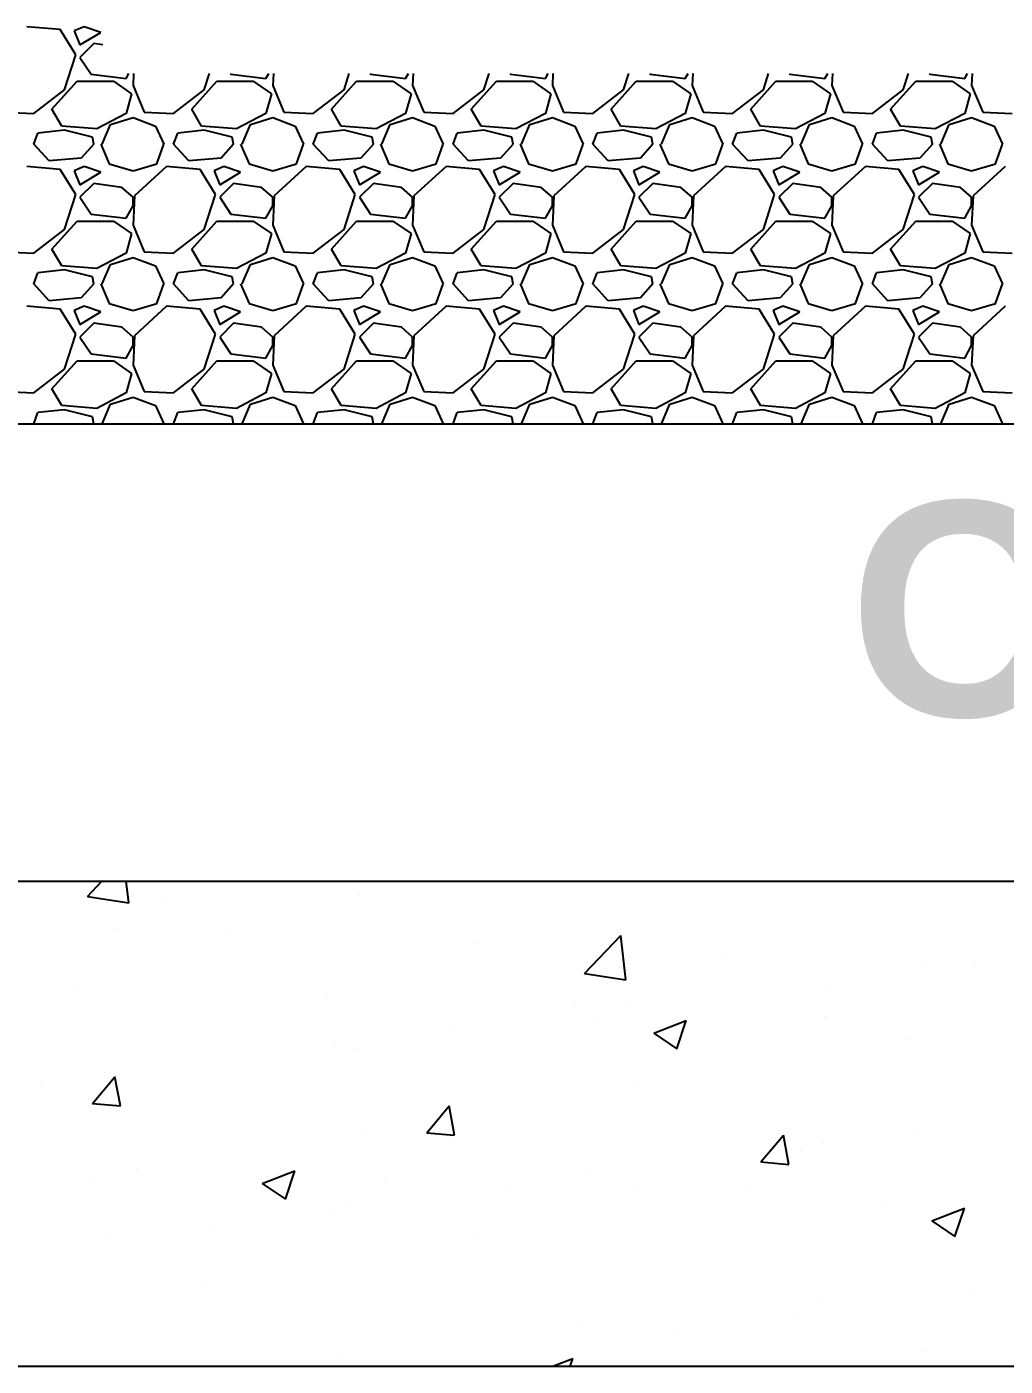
# Model space of a CAD drawing. Header units: metres. Extents: x 0 to 602, y 0 to 196.
# Drawn here: x 428.099 to 429.149, y 76.889 to 78.326 of the extents above; entities that cross this region are included whole.
import ezdxf

# ---------------------------------------------------------------- set-up
doc = ezdxf.new("R2010")
doc.units = ezdxf.units.M
doc.header["$MEASUREMENT"] = 0
doc.styles.add('style BOLD', font='arialbd.ttf')

msp = doc.modelspace()

# ---------------------------------------------------------------- linework, layer by layer
at = {"color": 2, "linetype": 'Continuous'}
for p, q in [((428.1348, 78.3233), (428.0988, 78.3263)), ((428.1513, 78.2963), (428.1348, 78.3233)), ((428.1603, 78.3263), (428.1498, 78.3218)), ((428.1498, 78.3218), (428.1558, 78.3068)), ((428.1558, 78.3068), (428.1783, 78.3203)), ((428.1783, 78.3203), (428.1603, 78.3263)), ((428.1708, 78.3083), (428.1558, 78.2933)), ((428.1804, 78.3069), (428.1708, 78.3083)), ((428.1393, 78.2588), (428.1513, 78.2963)), ((428.1558, 78.2933), (428.1678, 78.2753)), ((428.2053, 78.2708), (428.2084, 78.2763)), ((428.2134, 78.2763), (428.2128, 78.2633)), ((428.2893, 78.2588), (428.2949, 78.2763)), ((428.3171, 78.2763), (428.3178, 78.2753)), ((428.3553, 78.2708), (428.3584, 78.2763)), ((428.3634, 78.2763), (428.3628, 78.2633)), ((428.4393, 78.2588), (428.4449, 78.2763)), ((428.4671, 78.2763), (428.4678, 78.2753)), ((428.5053, 78.2708), (428.5084, 78.2763)), ((428.5134, 78.2763), (428.5128, 78.2633)), ((428.5893, 78.2588), (428.5949, 78.2763)), ((428.6171, 78.2763), (428.6178, 78.2753)), ((428.6553, 78.2708), (428.6584, 78.2763)), ((428.6634, 78.2763), (428.6628, 78.2633)), ((428.7393, 78.2588), (428.7449, 78.2763)), ((428.7671, 78.2763), (428.7678, 78.2753)), ((428.8053, 78.2708), (428.8084, 78.2763)), ((428.8134, 78.2763), (428.8128, 78.2633)), ((428.8893, 78.2588), (428.8949, 78.2763)), ((428.9171, 78.2763), (428.9178, 78.2753)), ((428.9553, 78.2708), (428.9584, 78.2763)), ((428.9634, 78.2763), (428.9628, 78.2633)), ((429.0393, 78.2588), (429.0449, 78.2763)), ((429.0671, 78.2763), (429.0678, 78.2753)), ((429.1053, 78.2708), (429.1084, 78.2763)), ((429.1134, 78.2763), (429.1128, 78.2633)), ((428.1258, 78.2378), (428.1528, 78.2678)), ((428.1528, 78.2678), (428.1918, 78.2678)), ((428.1678, 78.2753), (428.2053, 78.2708)), ((428.1918, 78.2678), (428.2113, 78.2543)), ((428.2128, 78.2633), (428.2248, 78.2348)), ((428.2758, 78.2378), (428.3028, 78.2678)), ((428.3028, 78.2678), (428.3418, 78.2678)), ((428.3178, 78.2753), (428.3553, 78.2708)), ((428.3418, 78.2678), (428.3613, 78.2543)), ((428.3628, 78.2633), (428.3748, 78.2348)), ((428.4258, 78.2378), (428.4528, 78.2678)), ((428.4528, 78.2678), (428.4918, 78.2678)), ((428.4678, 78.2753), (428.5053, 78.2708)), ((428.4918, 78.2678), (428.5113, 78.2543)), ((428.5128, 78.2633), (428.5248, 78.2348)), ((428.5758, 78.2378), (428.6028, 78.2678)), ((428.6028, 78.2678), (428.6418, 78.2678)), ((428.6178, 78.2753), (428.6553, 78.2708)), ((428.6418, 78.2678), (428.6613, 78.2543)), ((428.6628, 78.2633), (428.6748, 78.2348)), ((428.7258, 78.2378), (428.7528, 78.2678)), ((428.7528, 78.2678), (428.7918, 78.2678)), ((428.7678, 78.2753), (428.8053, 78.2708)), ((428.7918, 78.2678), (428.8113, 78.2543)), ((428.8128, 78.2633), (428.8248, 78.2348)), ((428.8758, 78.2378), (428.9028, 78.2678)), ((428.9028, 78.2678), (428.9418, 78.2678)), ((428.9178, 78.2753), (428.9553, 78.2708)), ((428.9418, 78.2678), (428.9613, 78.2543)), ((428.9628, 78.2633), (428.9748, 78.2348)), ((429.0258, 78.2378), (429.0528, 78.2678)), ((429.0528, 78.2678), (429.0918, 78.2678)), ((429.0678, 78.2753), (429.1053, 78.2708)), ((429.0918, 78.2678), (429.1113, 78.2543)), ((429.1128, 78.2633), (429.1248, 78.2348)), ((428.1063, 78.2333), (428.1393, 78.2588)), ((428.2113, 78.2543), (428.2053, 78.2333)), ((428.2563, 78.2333), (428.2893, 78.2588)), ((428.3613, 78.2543), (428.3553, 78.2333)), ((428.4063, 78.2333), (428.4393, 78.2588)), ((428.5113, 78.2543), (428.5053, 78.2333)), ((428.5563, 78.2333), (428.5893, 78.2588)), ((428.6613, 78.2543), (428.6553, 78.2333)), ((428.7063, 78.2333), (428.7393, 78.2588)), ((428.8113, 78.2543), (428.8053, 78.2333)), ((428.8563, 78.2333), (428.8893, 78.2588)), ((428.9613, 78.2543), (428.9553, 78.2333)), ((429.0063, 78.2333), (429.0393, 78.2588)), ((429.1113, 78.2543), (429.1053, 78.2333)), ((428.0748, 78.2348), (428.1063, 78.2333)), ((428.1363, 78.2198), (428.1258, 78.2378)), ((428.2053, 78.2333), (428.1738, 78.2168)), ((428.2248, 78.2348), (428.2563, 78.2333)), ((428.2863, 78.2198), (428.2758, 78.2378)), ((428.3553, 78.2333), (428.3238, 78.2168)), ((428.3748, 78.2348), (428.4063, 78.2333)), ((428.4363, 78.2198), (428.4258, 78.2378)), ((428.5053, 78.2333), (428.4738, 78.2168)), ((428.5248, 78.2348), (428.5563, 78.2333)), ((428.5863, 78.2198), (428.5758, 78.2378)), ((428.6553, 78.2333), (428.6238, 78.2168)), ((428.6748, 78.2348), (428.7063, 78.2333)), ((428.7363, 78.2198), (428.7258, 78.2378)), ((428.8053, 78.2333), (428.7738, 78.2168)), ((428.8248, 78.2348), (428.8563, 78.2333)), ((428.8863, 78.2198), (428.8758, 78.2378)), ((428.9553, 78.2333), (428.9238, 78.2168)), ((428.9748, 78.2348), (429.0063, 78.2333)), ((429.0363, 78.2198), (429.0258, 78.2378)), ((429.1053, 78.2333), (429.0738, 78.2168)), ((429.1248, 78.2348), (429.1563, 78.2333)), ((428.1738, 78.2168), (428.1363, 78.2198)), ((428.1798, 78.2003), (428.1888, 78.2213)), ((428.1888, 78.2213), (428.2128, 78.2288)), ((428.2128, 78.2288), (428.2368, 78.2198)), ((428.2368, 78.2198), (428.2458, 78.2003)), ((428.3238, 78.2168), (428.2863, 78.2198)), ((428.3298, 78.2003), (428.3388, 78.2213)), ((428.3388, 78.2213), (428.3628, 78.2288)), ((428.3628, 78.2288), (428.3868, 78.2198)), ((428.3868, 78.2198), (428.3958, 78.2003)), ((428.4738, 78.2168), (428.4363, 78.2198)), ((428.4798, 78.2003), (428.4888, 78.2213)), ((428.4888, 78.2213), (428.5128, 78.2288)), ((428.5128, 78.2288), (428.5368, 78.2198)), ((428.5368, 78.2198), (428.5458, 78.2003)), ((428.6238, 78.2168), (428.5863, 78.2198)), ((428.6298, 78.2003), (428.6388, 78.2213)), ((428.6388, 78.2213), (428.6628, 78.2288)), ((428.6628, 78.2288), (428.6868, 78.2198)), ((428.6868, 78.2198), (428.6958, 78.2003)), ((428.7738, 78.2168), (428.7363, 78.2198)), ((428.7798, 78.2003), (428.7888, 78.2213)), ((428.7888, 78.2213), (428.8128, 78.2288)), ((428.8128, 78.2288), (428.8368, 78.2198)), ((428.8368, 78.2198), (428.8458, 78.2003)), ((428.9238, 78.2168), (428.8863, 78.2198)), ((428.9298, 78.2003), (428.9388, 78.2213)), ((428.9388, 78.2213), (428.9628, 78.2288)), ((428.9628, 78.2288), (428.9868, 78.2198)), ((428.9868, 78.2198), (428.9958, 78.2003)), ((429.0738, 78.2168), (429.0363, 78.2198)), ((429.0798, 78.2003), (429.0888, 78.2213)), ((429.0888, 78.2213), (429.1128, 78.2288)), ((429.1128, 78.2288), (429.1368, 78.2198)), ((429.1368, 78.2198), (429.1458, 78.2003)), ((428.1063, 78.2003), (428.1108, 78.2123)), ((428.1393, 78.2153), (428.1108, 78.2123)), ((428.1693, 78.2078), (428.1393, 78.2153)), ((428.1708, 78.2003), (428.1693, 78.2078)), ((428.2563, 78.2003), (428.2608, 78.2123)), ((428.2893, 78.2153), (428.2608, 78.2123)), ((428.3193, 78.2078), (428.2893, 78.2153)), ((428.3208, 78.2003), (428.3193, 78.2078)), ((428.4063, 78.2003), (428.4108, 78.2123)), ((428.4393, 78.2153), (428.4108, 78.2123)), ((428.4693, 78.2078), (428.4393, 78.2153)), ((428.4708, 78.2003), (428.4693, 78.2078)), ((428.5563, 78.2003), (428.5608, 78.2123)), ((428.5893, 78.2153), (428.5608, 78.2123)), ((428.6193, 78.2078), (428.5893, 78.2153)), ((428.6208, 78.2003), (428.6193, 78.2078)), ((428.7063, 78.2003), (428.7108, 78.2123)), ((428.7393, 78.2153), (428.7108, 78.2123)), ((428.7693, 78.2078), (428.7393, 78.2153)), ((428.7708, 78.2003), (428.7693, 78.2078)), ((428.8563, 78.2003), (428.8608, 78.2123)), ((428.8893, 78.2153), (428.8608, 78.2123)), ((428.9193, 78.2078), (428.8893, 78.2153)), ((428.9208, 78.2003), (428.9193, 78.2078)), ((429.0063, 78.2003), (429.0108, 78.2123)), ((429.0393, 78.2153), (429.0108, 78.2123)), ((429.0693, 78.2078), (429.0393, 78.2153)), ((429.0708, 78.2003), (429.0693, 78.2078)), ((428.1228, 78.1823), (428.1063, 78.2003)), ((428.1708, 78.2003), (428.1573, 78.1853)), ((428.1783, 78.2003), (428.1873, 78.1793)), ((428.2383, 78.1793), (428.2458, 78.2003)), ((428.2728, 78.1823), (428.2563, 78.2003)), ((428.3208, 78.2003), (428.3073, 78.1853)), ((428.3283, 78.2003), (428.3373, 78.1793)), ((428.3883, 78.1793), (428.3958, 78.2003)), ((428.4228, 78.1823), (428.4063, 78.2003)), ((428.4708, 78.2003), (428.4573, 78.1853)), ((428.4783, 78.2003), (428.4873, 78.1793)), ((428.5383, 78.1793), (428.5458, 78.2003)), ((428.5728, 78.1823), (428.5563, 78.2003)), ((428.6208, 78.2003), (428.6073, 78.1853)), ((428.6283, 78.2003), (428.6373, 78.1793)), ((428.6883, 78.1793), (428.6958, 78.2003)), ((428.7228, 78.1823), (428.7063, 78.2003)), ((428.7708, 78.2003), (428.7573, 78.1853)), ((428.7783, 78.2003), (428.7873, 78.1793)), ((428.8383, 78.1793), (428.8458, 78.2003)), ((428.8728, 78.1823), (428.8563, 78.2003)), ((428.9208, 78.2003), (428.9073, 78.1853)), ((428.9283, 78.2003), (428.9373, 78.1793)), ((428.9883, 78.1793), (428.9958, 78.2003)), ((429.0228, 78.1823), (429.0063, 78.2003)), ((429.0708, 78.2003), (429.0573, 78.1853)), ((429.0783, 78.2003), (429.0873, 78.1793)), ((429.1383, 78.1793), (429.1458, 78.2003)), ((428.1348, 78.1733), (428.0988, 78.1763)), ((428.1573, 78.1853), (428.1228, 78.1823)), ((428.1603, 78.1763), (428.1498, 78.1718)), ((428.1783, 78.1703), (428.1603, 78.1763)), ((428.1873, 78.1793), (428.2128, 78.1718)), ((428.2128, 78.1718), (428.2383, 78.1793)), ((428.2488, 78.1763), (428.2143, 78.1448)), ((428.2848, 78.1733), (428.2488, 78.1763)), ((428.3073, 78.1853), (428.2728, 78.1823)), ((428.3103, 78.1763), (428.2998, 78.1718)), ((428.3283, 78.1703), (428.3103, 78.1763)), ((428.3373, 78.1793), (428.3628, 78.1718)), ((428.3628, 78.1718), (428.3883, 78.1793)), ((428.3988, 78.1763), (428.3643, 78.1448)), ((428.4348, 78.1733), (428.3988, 78.1763)), ((428.4573, 78.1853), (428.4228, 78.1823)), ((428.4603, 78.1763), (428.4498, 78.1718)), ((428.4783, 78.1703), (428.4603, 78.1763)), ((428.4873, 78.1793), (428.5128, 78.1718)), ((428.5128, 78.1718), (428.5383, 78.1793)), ((428.5488, 78.1763), (428.5143, 78.1448)), ((428.5848, 78.1733), (428.5488, 78.1763)), ((428.6073, 78.1853), (428.5728, 78.1823)), ((428.6103, 78.1763), (428.5998, 78.1718)), ((428.6283, 78.1703), (428.6103, 78.1763)), ((428.6373, 78.1793), (428.6628, 78.1718)), ((428.6628, 78.1718), (428.6883, 78.1793)), ((428.6988, 78.1763), (428.6643, 78.1448)), ((428.7348, 78.1733), (428.6988, 78.1763)), ((428.7573, 78.1853), (428.7228, 78.1823)), ((428.7603, 78.1763), (428.7498, 78.1718)), ((428.7783, 78.1703), (428.7603, 78.1763)), ((428.7873, 78.1793), (428.8128, 78.1718)), ((428.8128, 78.1718), (428.8383, 78.1793)), ((428.8488, 78.1763), (428.8143, 78.1448)), ((428.8848, 78.1733), (428.8488, 78.1763)), ((428.9073, 78.1853), (428.8728, 78.1823)), ((428.9103, 78.1763), (428.8998, 78.1718)), ((428.9283, 78.1703), (428.9103, 78.1763)), ((428.9373, 78.1793), (428.9628, 78.1718)), ((428.9628, 78.1718), (428.9883, 78.1793)), ((428.9988, 78.1763), (428.9643, 78.1448)), ((429.0348, 78.1733), (428.9988, 78.1763)), ((429.0573, 78.1853), (429.0228, 78.1823)), ((429.0603, 78.1763), (429.0498, 78.1718)), ((429.0783, 78.1703), (429.0603, 78.1763)), ((429.0873, 78.1793), (429.1128, 78.1718)), ((429.1128, 78.1718), (429.1383, 78.1793)), ((429.1488, 78.1763), (429.1143, 78.1448)), ((428.1513, 78.1463), (428.1348, 78.1733)), ((428.1498, 78.1718), (428.1558, 78.1568)), ((428.1558, 78.1568), (428.1783, 78.1703)), ((428.3013, 78.1463), (428.2848, 78.1733)), ((428.2998, 78.1718), (428.3058, 78.1568)), ((428.3058, 78.1568), (428.3283, 78.1703)), ((428.4513, 78.1463), (428.4348, 78.1733)), ((428.4498, 78.1718), (428.4558, 78.1568)), ((428.4558, 78.1568), (428.4783, 78.1703)), ((428.6013, 78.1463), (428.5848, 78.1733)), ((428.5998, 78.1718), (428.6058, 78.1568)), ((428.6058, 78.1568), (428.6283, 78.1703)), ((428.7513, 78.1463), (428.7348, 78.1733)), ((428.7498, 78.1718), (428.7558, 78.1568)), ((428.7558, 78.1568), (428.7783, 78.1703)), ((428.9013, 78.1463), (428.8848, 78.1733)), ((428.8998, 78.1718), (428.9058, 78.1568)), ((428.9058, 78.1568), (428.9283, 78.1703)), ((429.0513, 78.1463), (429.0348, 78.1733)), ((429.0498, 78.1718), (429.0558, 78.1568)), ((429.0558, 78.1568), (429.0783, 78.1703)), ((428.1708, 78.1583), (428.1558, 78.1433)), ((428.2008, 78.1538), (428.1708, 78.1583)), ((428.2128, 78.1433), (428.2008, 78.1538)), ((428.3208, 78.1583), (428.3058, 78.1433)), ((428.3508, 78.1538), (428.3208, 78.1583)), ((428.3628, 78.1433), (428.3508, 78.1538)), ((428.4708, 78.1583), (428.4558, 78.1433)), ((428.5008, 78.1538), (428.4708, 78.1583)), ((428.5128, 78.1433), (428.5008, 78.1538)), ((428.6208, 78.1583), (428.6058, 78.1433)), ((428.6508, 78.1538), (428.6208, 78.1583)), ((428.6628, 78.1433), (428.6508, 78.1538)), ((428.7708, 78.1583), (428.7558, 78.1433)), ((428.8008, 78.1538), (428.7708, 78.1583)), ((428.8128, 78.1433), (428.8008, 78.1538)), ((428.9208, 78.1583), (428.9058, 78.1433)), ((428.9508, 78.1538), (428.9208, 78.1583)), ((428.9628, 78.1433), (428.9508, 78.1538)), ((429.0708, 78.1583), (429.0558, 78.1433)), ((429.1008, 78.1538), (429.0708, 78.1583)), ((429.1128, 78.1433), (429.1008, 78.1538)), ((428.1393, 78.1088), (428.1513, 78.1463)), ((428.1558, 78.1433), (428.1678, 78.1253)), ((428.2053, 78.1208), (428.2128, 78.1343)), ((428.2143, 78.1448), (428.2128, 78.1133)), ((428.2128, 78.1343), (428.2128, 78.1433)), ((428.2893, 78.1088), (428.3013, 78.1463)), ((428.3058, 78.1433), (428.3178, 78.1253)), ((428.3553, 78.1208), (428.3628, 78.1343)), ((428.3643, 78.1448), (428.3628, 78.1133)), ((428.3628, 78.1343), (428.3628, 78.1433)), ((428.4393, 78.1088), (428.4513, 78.1463)), ((428.4558, 78.1433), (428.4678, 78.1253)), ((428.5053, 78.1208), (428.5128, 78.1343)), ((428.5143, 78.1448), (428.5128, 78.1133)), ((428.5128, 78.1343), (428.5128, 78.1433)), ((428.5893, 78.1088), (428.6013, 78.1463)), ((428.6058, 78.1433), (428.6178, 78.1253)), ((428.6553, 78.1208), (428.6628, 78.1343)), ((428.6643, 78.1448), (428.6628, 78.1133)), ((428.6628, 78.1343), (428.6628, 78.1433)), ((428.7393, 78.1088), (428.7513, 78.1463)), ((428.7558, 78.1433), (428.7678, 78.1253)), ((428.8053, 78.1208), (428.8128, 78.1343)), ((428.8143, 78.1448), (428.8128, 78.1133)), ((428.8128, 78.1343), (428.8128, 78.1433)), ((428.8893, 78.1088), (428.9013, 78.1463)), ((428.9058, 78.1433), (428.9178, 78.1253)), ((428.9553, 78.1208), (428.9628, 78.1343)), ((428.9643, 78.1448), (428.9628, 78.1133)), ((428.9628, 78.1343), (428.9628, 78.1433)), ((429.0393, 78.1088), (429.0513, 78.1463)), ((429.0558, 78.1433), (429.0678, 78.1253)), ((429.1053, 78.1208), (429.1128, 78.1343)), ((429.1143, 78.1448), (429.1128, 78.1133)), ((429.1128, 78.1343), (429.1128, 78.1433)), ((428.1258, 78.0878), (428.1528, 78.1178)), ((428.1528, 78.1178), (428.1918, 78.1178)), ((428.1678, 78.1253), (428.2053, 78.1208)), ((428.1918, 78.1178), (428.2113, 78.1043)), ((428.2758, 78.0878), (428.3028, 78.1178)), ((428.3028, 78.1178), (428.3418, 78.1178)), ((428.3178, 78.1253), (428.3553, 78.1208)), ((428.3418, 78.1178), (428.3613, 78.1043)), ((428.4258, 78.0878), (428.4528, 78.1178)), ((428.4528, 78.1178), (428.4918, 78.1178)), ((428.4678, 78.1253), (428.5053, 78.1208)), ((428.4918, 78.1178), (428.5113, 78.1043)), ((428.5758, 78.0878), (428.6028, 78.1178)), ((428.6028, 78.1178), (428.6418, 78.1178)), ((428.6178, 78.1253), (428.6553, 78.1208)), ((428.6418, 78.1178), (428.6613, 78.1043)), ((428.7258, 78.0878), (428.7528, 78.1178)), ((428.7528, 78.1178), (428.7918, 78.1178)), ((428.7678, 78.1253), (428.8053, 78.1208)), ((428.7918, 78.1178), (428.8113, 78.1043)), ((428.8758, 78.0878), (428.9028, 78.1178)), ((428.9028, 78.1178), (428.9418, 78.1178)), ((428.9178, 78.1253), (428.9553, 78.1208)), ((428.9418, 78.1178), (428.9613, 78.1043)), ((429.0258, 78.0878), (429.0528, 78.1178)), ((429.0528, 78.1178), (429.0918, 78.1178)), ((429.0678, 78.1253), (429.1053, 78.1208)), ((429.0918, 78.1178), (429.1113, 78.1043)), ((428.1063, 78.0833), (428.1393, 78.1088)), ((428.2113, 78.1043), (428.2053, 78.0833)), ((428.2128, 78.1133), (428.2248, 78.0848)), ((428.2563, 78.0833), (428.2893, 78.1088)), ((428.3613, 78.1043), (428.3553, 78.0833)), ((428.3628, 78.1133), (428.3748, 78.0848)), ((428.4063, 78.0833), (428.4393, 78.1088)), ((428.5113, 78.1043), (428.5053, 78.0833)), ((428.5128, 78.1133), (428.5248, 78.0848)), ((428.5563, 78.0833), (428.5893, 78.1088)), ((428.6613, 78.1043), (428.6553, 78.0833)), ((428.6628, 78.1133), (428.6748, 78.0848)), ((428.7063, 78.0833), (428.7393, 78.1088)), ((428.8113, 78.1043), (428.8053, 78.0833)), ((428.8128, 78.1133), (428.8248, 78.0848)), ((428.8563, 78.0833), (428.8893, 78.1088)), ((428.9613, 78.1043), (428.9553, 78.0833)), ((428.9628, 78.1133), (428.9748, 78.0848)), ((429.0063, 78.0833), (429.0393, 78.1088)), ((429.1113, 78.1043), (429.1053, 78.0833)), ((429.1128, 78.1133), (429.1248, 78.0848)), ((428.0748, 78.0848), (428.1063, 78.0833)), ((428.1363, 78.0698), (428.1258, 78.0878)), ((428.2053, 78.0833), (428.1738, 78.0668)), ((428.1888, 78.0713), (428.2128, 78.0788)), ((428.2128, 78.0788), (428.2368, 78.0698)), ((428.2248, 78.0848), (428.2563, 78.0833)), ((428.2863, 78.0698), (428.2758, 78.0878)), ((428.3553, 78.0833), (428.3238, 78.0668)), ((428.3388, 78.0713), (428.3628, 78.0788)), ((428.3628, 78.0788), (428.3868, 78.0698)), ((428.3748, 78.0848), (428.4063, 78.0833)), ((428.4363, 78.0698), (428.4258, 78.0878)), ((428.5053, 78.0833), (428.4738, 78.0668)), ((428.4888, 78.0713), (428.5128, 78.0788)), ((428.5128, 78.0788), (428.5368, 78.0698)), ((428.5248, 78.0848), (428.5563, 78.0833)), ((428.5863, 78.0698), (428.5758, 78.0878)), ((428.6553, 78.0833), (428.6238, 78.0668)), ((428.6388, 78.0713), (428.6628, 78.0788)), ((428.6628, 78.0788), (428.6868, 78.0698)), ((428.6748, 78.0848), (428.7063, 78.0833)), ((428.7363, 78.0698), (428.7258, 78.0878)), ((428.8053, 78.0833), (428.7738, 78.0668)), ((428.7888, 78.0713), (428.8128, 78.0788)), ((428.8128, 78.0788), (428.8368, 78.0698)), ((428.8248, 78.0848), (428.8563, 78.0833)), ((428.8863, 78.0698), (428.8758, 78.0878)), ((428.9553, 78.0833), (428.9238, 78.0668)), ((428.9388, 78.0713), (428.9628, 78.0788)), ((428.9628, 78.0788), (428.9868, 78.0698)), ((428.9748, 78.0848), (429.0063, 78.0833)), ((429.0363, 78.0698), (429.0258, 78.0878)), ((429.1053, 78.0833), (429.0738, 78.0668)), ((429.0888, 78.0713), (429.1128, 78.0788)), ((429.1128, 78.0788), (429.1368, 78.0698)), ((429.1248, 78.0848), (429.1563, 78.0833)), ((428.1063, 78.0503), (428.1108, 78.0623)), ((428.1393, 78.0653), (428.1108, 78.0623)), ((428.1738, 78.0668), (428.1363, 78.0698)), ((428.1693, 78.0578), (428.1393, 78.0653)), ((428.1798, 78.0503), (428.1888, 78.0713)), ((428.2368, 78.0698), (428.2458, 78.0503)), ((428.2563, 78.0503), (428.2608, 78.0623)), ((428.2893, 78.0653), (428.2608, 78.0623)), ((428.3238, 78.0668), (428.2863, 78.0698)), ((428.3193, 78.0578), (428.2893, 78.0653)), ((428.3298, 78.0503), (428.3388, 78.0713)), ((428.3868, 78.0698), (428.3958, 78.0503)), ((428.4063, 78.0503), (428.4108, 78.0623)), ((428.4393, 78.0653), (428.4108, 78.0623)), ((428.4738, 78.0668), (428.4363, 78.0698)), ((428.4693, 78.0578), (428.4393, 78.0653)), ((428.4798, 78.0503), (428.4888, 78.0713)), ((428.5368, 78.0698), (428.5458, 78.0503)), ((428.5563, 78.0503), (428.5608, 78.0623)), ((428.5893, 78.0653), (428.5608, 78.0623)), ((428.6238, 78.0668), (428.5863, 78.0698)), ((428.6193, 78.0578), (428.5893, 78.0653)), ((428.6298, 78.0503), (428.6388, 78.0713)), ((428.6868, 78.0698), (428.6958, 78.0503)), ((428.7063, 78.0503), (428.7108, 78.0623)), ((428.7393, 78.0653), (428.7108, 78.0623)), ((428.7738, 78.0668), (428.7363, 78.0698)), ((428.7693, 78.0578), (428.7393, 78.0653)), ((428.7798, 78.0503), (428.7888, 78.0713)), ((428.8368, 78.0698), (428.8458, 78.0503)), ((428.8563, 78.0503), (428.8608, 78.0623)), ((428.8893, 78.0653), (428.8608, 78.0623)), ((428.9238, 78.0668), (428.8863, 78.0698)), ((428.9193, 78.0578), (428.8893, 78.0653)), ((428.9298, 78.0503), (428.9388, 78.0713)), ((428.9868, 78.0698), (428.9958, 78.0503)), ((429.0063, 78.0503), (429.0108, 78.0623)), ((429.0393, 78.0653), (429.0108, 78.0623)), ((429.0738, 78.0668), (429.0363, 78.0698)), ((429.0693, 78.0578), (429.0393, 78.0653)), ((429.0798, 78.0503), (429.0888, 78.0713)), ((429.1368, 78.0698), (429.1458, 78.0503)), ((428.1228, 78.0323), (428.1063, 78.0503)), ((428.1708, 78.0503), (428.1573, 78.0353)), ((428.1708, 78.0503), (428.1693, 78.0578)), ((428.1783, 78.0503), (428.1873, 78.0293)), ((428.2383, 78.0293), (428.2458, 78.0503)), ((428.2728, 78.0323), (428.2563, 78.0503)), ((428.3208, 78.0503), (428.3073, 78.0353)), ((428.3208, 78.0503), (428.3193, 78.0578)), ((428.3283, 78.0503), (428.3373, 78.0293)), ((428.3883, 78.0293), (428.3958, 78.0503)), ((428.4228, 78.0323), (428.4063, 78.0503)), ((428.4708, 78.0503), (428.4573, 78.0353)), ((428.4708, 78.0503), (428.4693, 78.0578)), ((428.4783, 78.0503), (428.4873, 78.0293)), ((428.5383, 78.0293), (428.5458, 78.0503)), ((428.5728, 78.0323), (428.5563, 78.0503)), ((428.6208, 78.0503), (428.6073, 78.0353)), ((428.6208, 78.0503), (428.6193, 78.0578)), ((428.6283, 78.0503), (428.6373, 78.0293)), ((428.6883, 78.0293), (428.6958, 78.0503)), ((428.7228, 78.0323), (428.7063, 78.0503)), ((428.7708, 78.0503), (428.7573, 78.0353)), ((428.7708, 78.0503), (428.7693, 78.0578)), ((428.7783, 78.0503), (428.7873, 78.0293)), ((428.8383, 78.0293), (428.8458, 78.0503)), ((428.8728, 78.0323), (428.8563, 78.0503)), ((428.9208, 78.0503), (428.9073, 78.0353)), ((428.9208, 78.0503), (428.9193, 78.0578)), ((428.9283, 78.0503), (428.9373, 78.0293)), ((428.9883, 78.0293), (428.9958, 78.0503)), ((429.0228, 78.0323), (429.0063, 78.0503)), ((429.0708, 78.0503), (429.0573, 78.0353)), ((429.0708, 78.0503), (429.0693, 78.0578)), ((429.0783, 78.0503), (429.0873, 78.0293)), ((429.1383, 78.0293), (429.1458, 78.0503)), ((428.1573, 78.0353), (428.1228, 78.0323)), ((428.3073, 78.0353), (428.2728, 78.0323)), ((428.4573, 78.0353), (428.4228, 78.0323)), ((428.6073, 78.0353), (428.5728, 78.0323)), ((428.7573, 78.0353), (428.7228, 78.0323)), ((428.9073, 78.0353), (428.8728, 78.0323)), ((429.0573, 78.0353), (429.0228, 78.0323)), ((428.1348, 78.0233), (428.0988, 78.0263)), ((428.1513, 77.9963), (428.1348, 78.0233)), ((428.1603, 78.0263), (428.1498, 78.0218)), ((428.1498, 78.0218), (428.1558, 78.0068)), ((428.1558, 78.0068), (428.1783, 78.0203)), ((428.1783, 78.0203), (428.1603, 78.0263)), ((428.1873, 78.0293), (428.2128, 78.0218)), ((428.2128, 78.0218), (428.2383, 78.0293)), ((428.2488, 78.0263), (428.2143, 77.9948)), ((428.2848, 78.0233), (428.2488, 78.0263)), ((428.3013, 77.9963), (428.2848, 78.0233)), ((428.3103, 78.0263), (428.2998, 78.0218)), ((428.2998, 78.0218), (428.3058, 78.0068)), ((428.3058, 78.0068), (428.3283, 78.0203)), ((428.3283, 78.0203), (428.3103, 78.0263)), ((428.3373, 78.0293), (428.3628, 78.0218)), ((428.3628, 78.0218), (428.3883, 78.0293)), ((428.3988, 78.0263), (428.3643, 77.9948)), ((428.4348, 78.0233), (428.3988, 78.0263)), ((428.4513, 77.9963), (428.4348, 78.0233)), ((428.4603, 78.0263), (428.4498, 78.0218)), ((428.4498, 78.0218), (428.4558, 78.0068)), ((428.4558, 78.0068), (428.4783, 78.0203)), ((428.4783, 78.0203), (428.4603, 78.0263)), ((428.4873, 78.0293), (428.5128, 78.0218)), ((428.5128, 78.0218), (428.5383, 78.0293)), ((428.5488, 78.0263), (428.5143, 77.9948)), ((428.5848, 78.0233), (428.5488, 78.0263)), ((428.6013, 77.9963), (428.5848, 78.0233)), ((428.6103, 78.0263), (428.5998, 78.0218)), ((428.5998, 78.0218), (428.6058, 78.0068)), ((428.6058, 78.0068), (428.6283, 78.0203)), ((428.6283, 78.0203), (428.6103, 78.0263)), ((428.6373, 78.0293), (428.6628, 78.0218)), ((428.6628, 78.0218), (428.6883, 78.0293)), ((428.6988, 78.0263), (428.6643, 77.9948)), ((428.7348, 78.0233), (428.6988, 78.0263)), ((428.7513, 77.9963), (428.7348, 78.0233)), ((428.7603, 78.0263), (428.7498, 78.0218)), ((428.7498, 78.0218), (428.7558, 78.0068)), ((428.7558, 78.0068), (428.7783, 78.0203)), ((428.7783, 78.0203), (428.7603, 78.0263)), ((428.7873, 78.0293), (428.8128, 78.0218)), ((428.8128, 78.0218), (428.8383, 78.0293)), ((428.8488, 78.0263), (428.8143, 77.9948)), ((428.8848, 78.0233), (428.8488, 78.0263)), ((428.9013, 77.9963), (428.8848, 78.0233)), ((428.9103, 78.0263), (428.8998, 78.0218)), ((428.8998, 78.0218), (428.9058, 78.0068)), ((428.9058, 78.0068), (428.9283, 78.0203)), ((428.9283, 78.0203), (428.9103, 78.0263)), ((428.9373, 78.0293), (428.9628, 78.0218)), ((428.9628, 78.0218), (428.9883, 78.0293)), ((428.9988, 78.0263), (428.9643, 77.9948)), ((429.0348, 78.0233), (428.9988, 78.0263)), ((429.0513, 77.9963), (429.0348, 78.0233)), ((429.0603, 78.0263), (429.0498, 78.0218)), ((429.0498, 78.0218), (429.0558, 78.0068)), ((429.0558, 78.0068), (429.0783, 78.0203)), ((429.0783, 78.0203), (429.0603, 78.0263)), ((429.0873, 78.0293), (429.1128, 78.0218)), ((429.1128, 78.0218), (429.1383, 78.0293)), ((429.1488, 78.0263), (429.1143, 77.9948)), ((428.1708, 78.0083), (428.1558, 77.9933)), ((428.2008, 78.0038), (428.1708, 78.0083)), ((428.2128, 77.9933), (428.2008, 78.0038)), ((428.3208, 78.0083), (428.3058, 77.9933)), ((428.3508, 78.0038), (428.3208, 78.0083)), ((428.3628, 77.9933), (428.3508, 78.0038)), ((428.4708, 78.0083), (428.4558, 77.9933)), ((428.5008, 78.0038), (428.4708, 78.0083)), ((428.5128, 77.9933), (428.5008, 78.0038)), ((428.6208, 78.0083), (428.6058, 77.9933)), ((428.6508, 78.0038), (428.6208, 78.0083)), ((428.6628, 77.9933), (428.6508, 78.0038)), ((428.7708, 78.0083), (428.7558, 77.9933)), ((428.8008, 78.0038), (428.7708, 78.0083)), ((428.8128, 77.9933), (428.8008, 78.0038)), ((428.9208, 78.0083), (428.9058, 77.9933)), ((428.9508, 78.0038), (428.9208, 78.0083)), ((428.9628, 77.9933), (428.9508, 78.0038)), ((429.0708, 78.0083), (429.0558, 77.9933)), ((429.1008, 78.0038), (429.0708, 78.0083)), ((429.1128, 77.9933), (429.1008, 78.0038)), ((428.1393, 77.9588), (428.1513, 77.9963)), ((428.1558, 77.9933), (428.1678, 77.9753)), ((428.2143, 77.9948), (428.2128, 77.9633)), ((428.2128, 77.9843), (428.2128, 77.9933)), ((428.2893, 77.9588), (428.3013, 77.9963)), ((428.3058, 77.9933), (428.3178, 77.9753)), ((428.3643, 77.9948), (428.3628, 77.9633)), ((428.3628, 77.9843), (428.3628, 77.9933)), ((428.4393, 77.9588), (428.4513, 77.9963)), ((428.4558, 77.9933), (428.4678, 77.9753)), ((428.5143, 77.9948), (428.5128, 77.9633)), ((428.5128, 77.9843), (428.5128, 77.9933)), ((428.5893, 77.9588), (428.6013, 77.9963)), ((428.6058, 77.9933), (428.6178, 77.9753)), ((428.6643, 77.9948), (428.6628, 77.9633)), ((428.6628, 77.9843), (428.6628, 77.9933)), ((428.7393, 77.9588), (428.7513, 77.9963)), ((428.7558, 77.9933), (428.7678, 77.9753)), ((428.8143, 77.9948), (428.8128, 77.9633)), ((428.8128, 77.9843), (428.8128, 77.9933)), ((428.8893, 77.9588), (428.9013, 77.9963)), ((428.9058, 77.9933), (428.9178, 77.9753)), ((428.9643, 77.9948), (428.9628, 77.9633)), ((428.9628, 77.9843), (428.9628, 77.9933)), ((429.0393, 77.9588), (429.0513, 77.9963)), ((429.0558, 77.9933), (429.0678, 77.9753)), ((429.1143, 77.9948), (429.1128, 77.9633)), ((429.1128, 77.9843), (429.1128, 77.9933)), ((428.1678, 77.9753), (428.2053, 77.9708)), ((428.2053, 77.9708), (428.2128, 77.9843)), ((428.3178, 77.9753), (428.3553, 77.9708)), ((428.3553, 77.9708), (428.3628, 77.9843)), ((428.4678, 77.9753), (428.5053, 77.9708)), ((428.5053, 77.9708), (428.5128, 77.9843)), ((428.6178, 77.9753), (428.6553, 77.9708)), ((428.6553, 77.9708), (428.6628, 77.9843)), ((428.7678, 77.9753), (428.8053, 77.9708)), ((428.8053, 77.9708), (428.8128, 77.9843)), ((428.9178, 77.9753), (428.9553, 77.9708)), ((428.9553, 77.9708), (428.9628, 77.9843)), ((429.0678, 77.9753), (429.1053, 77.9708)), ((429.1053, 77.9708), (429.1128, 77.9843)), ((428.1258, 77.9378), (428.1528, 77.9678)), ((428.1528, 77.9678), (428.1918, 77.9678)), ((428.1918, 77.9678), (428.2113, 77.9543)), ((428.2128, 77.9633), (428.2248, 77.9348)), ((428.2758, 77.9378), (428.3028, 77.9678)), ((428.3028, 77.9678), (428.3418, 77.9678)), ((428.3418, 77.9678), (428.3613, 77.9543)), ((428.3628, 77.9633), (428.3748, 77.9348)), ((428.4258, 77.9378), (428.4528, 77.9678)), ((428.4528, 77.9678), (428.4918, 77.9678)), ((428.4918, 77.9678), (428.5113, 77.9543)), ((428.5128, 77.9633), (428.5248, 77.9348)), ((428.5758, 77.9378), (428.6028, 77.9678)), ((428.6028, 77.9678), (428.6418, 77.9678)), ((428.6418, 77.9678), (428.6613, 77.9543)), ((428.6628, 77.9633), (428.6748, 77.9348)), ((428.7258, 77.9378), (428.7528, 77.9678)), ((428.7528, 77.9678), (428.7918, 77.9678)), ((428.7918, 77.9678), (428.8113, 77.9543)), ((428.8128, 77.9633), (428.8248, 77.9348)), ((428.8758, 77.9378), (428.9028, 77.9678)), ((428.9028, 77.9678), (428.9418, 77.9678)), ((428.9418, 77.9678), (428.9613, 77.9543)), ((428.9628, 77.9633), (428.9748, 77.9348)), ((429.0258, 77.9378), (429.0528, 77.9678)), ((429.0528, 77.9678), (429.0918, 77.9678)), ((429.0918, 77.9678), (429.1113, 77.9543)), ((429.1128, 77.9633), (429.1248, 77.9348)), ((428.1063, 77.9333), (428.1393, 77.9588)), ((428.2113, 77.9543), (428.2053, 77.9333)), ((428.2563, 77.9333), (428.2893, 77.9588)), ((428.3613, 77.9543), (428.3553, 77.9333)), ((428.4063, 77.9333), (428.4393, 77.9588)), ((428.5113, 77.9543), (428.5053, 77.9333)), ((428.5563, 77.9333), (428.5893, 77.9588)), ((428.6613, 77.9543), (428.6553, 77.9333)), ((428.7063, 77.9333), (428.7393, 77.9588)), ((428.8113, 77.9543), (428.8053, 77.9333)), ((428.8563, 77.9333), (428.8893, 77.9588)), ((428.9613, 77.9543), (428.9553, 77.9333)), ((429.0063, 77.9333), (429.0393, 77.9588)), ((429.1113, 77.9543), (429.1053, 77.9333)), ((428.0748, 77.9348), (428.1063, 77.9333)), ((428.1363, 77.9198), (428.1258, 77.9378)), ((428.2053, 77.9333), (428.1738, 77.9168)), ((428.2248, 77.9348), (428.2563, 77.9333)), ((428.2863, 77.9198), (428.2758, 77.9378)), ((428.3553, 77.9333), (428.3238, 77.9168)), ((428.3748, 77.9348), (428.4063, 77.9333)), ((428.4363, 77.9198), (428.4258, 77.9378)), ((428.5053, 77.9333), (428.4738, 77.9168)), ((428.5248, 77.9348), (428.5563, 77.9333)), ((428.5863, 77.9198), (428.5758, 77.9378)), ((428.6553, 77.9333), (428.6238, 77.9168)), ((428.6748, 77.9348), (428.7063, 77.9333)), ((428.7363, 77.9198), (428.7258, 77.9378)), ((428.8053, 77.9333), (428.7738, 77.9168)), ((428.8248, 77.9348), (428.8563, 77.9333)), ((428.8863, 77.9198), (428.8758, 77.9378)), ((428.9553, 77.9333), (428.9238, 77.9168)), ((428.9748, 77.9348), (429.0063, 77.9333)), ((429.0363, 77.9198), (429.0258, 77.9378)), ((429.1053, 77.9333), (429.0738, 77.9168)), ((429.1248, 77.9348), (429.1563, 77.9333)), ((428.1738, 77.9168), (428.1363, 77.9198)), ((428.1798, 77.9003), (428.1888, 77.9213)), ((428.1888, 77.9213), (428.2128, 77.9288)), ((428.2128, 77.9288), (428.2368, 77.9198)), ((428.2368, 77.9198), (428.2458, 77.9003)), ((428.3238, 77.9168), (428.2863, 77.9198)), ((428.3298, 77.9003), (428.3388, 77.9213)), ((428.3388, 77.9213), (428.3628, 77.9288)), ((428.3628, 77.9288), (428.3868, 77.9198)), ((428.3868, 77.9198), (428.3958, 77.9003)), ((428.4738, 77.9168), (428.4363, 77.9198)), ((428.4798, 77.9003), (428.4888, 77.9213)), ((428.4888, 77.9213), (428.5128, 77.9288)), ((428.5128, 77.9288), (428.5368, 77.9198)), ((428.5368, 77.9198), (428.5458, 77.9003)), ((428.6238, 77.9168), (428.5863, 77.9198)), ((428.6298, 77.9003), (428.6388, 77.9213)), ((428.6388, 77.9213), (428.6628, 77.9288)), ((428.6628, 77.9288), (428.6868, 77.9198)), ((428.6868, 77.9198), (428.6958, 77.9003)), ((428.7738, 77.9168), (428.7363, 77.9198)), ((428.7798, 77.9003), (428.7888, 77.9213)), ((428.7888, 77.9213), (428.8128, 77.9288)), ((428.8128, 77.9288), (428.8368, 77.9198)), ((428.8368, 77.9198), (428.8458, 77.9003)), ((428.9238, 77.9168), (428.8863, 77.9198)), ((428.9298, 77.9003), (428.9388, 77.9213)), ((428.9388, 77.9213), (428.9628, 77.9288)), ((428.9628, 77.9288), (428.9868, 77.9198)), ((428.9868, 77.9198), (428.9958, 77.9003)), ((429.0738, 77.9168), (429.0363, 77.9198)), ((429.0798, 77.9003), (429.0888, 77.9213)), ((429.0888, 77.9213), (429.1128, 77.9288)), ((429.1128, 77.9288), (429.1368, 77.9198)), ((429.1368, 77.9198), (429.1458, 77.9003)), ((428.1063, 77.9003), (428.1108, 77.9123)), ((428.1393, 77.9153), (428.1108, 77.9123)), ((428.1693, 77.9078), (428.1393, 77.9153)), ((428.1708, 77.9003), (428.1693, 77.9078)), ((428.2563, 77.9003), (428.2608, 77.9123)), ((428.2893, 77.9153), (428.2608, 77.9123)), ((428.3193, 77.9078), (428.2893, 77.9153)), ((428.3208, 77.9003), (428.3193, 77.9078)), ((428.4063, 77.9003), (428.4108, 77.9123)), ((428.4393, 77.9153), (428.4108, 77.9123)), ((428.4693, 77.9078), (428.4393, 77.9153)), ((428.4708, 77.9003), (428.4693, 77.9078)), ((428.5563, 77.9003), (428.5608, 77.9123)), ((428.5893, 77.9153), (428.5608, 77.9123)), ((428.6193, 77.9078), (428.5893, 77.9153)), ((428.6208, 77.9003), (428.6193, 77.9078)), ((428.7063, 77.9003), (428.7108, 77.9123)), ((428.7393, 77.9153), (428.7108, 77.9123)), ((428.7693, 77.9078), (428.7393, 77.9153)), ((428.7708, 77.9003), (428.7693, 77.9078)), ((428.8563, 77.9003), (428.8608, 77.9123)), ((428.8893, 77.9153), (428.8608, 77.9123)), ((428.9193, 77.9078), (428.8893, 77.9153)), ((428.9208, 77.9003), (428.9193, 77.9078)), ((429.0063, 77.9003), (429.0108, 77.9123)), ((429.0393, 77.9153), (429.0108, 77.9123)), ((429.0693, 77.9078), (429.0393, 77.9153)), ((429.0708, 77.9003), (429.0693, 77.9078)), ((428.1063, 77.9003), (428.1063, 77.9003)), ((428.1708, 77.9003), (428.1708, 77.9003)), ((428.1783, 77.9003), (428.1783, 77.9003)), ((428.2458, 77.9003), (428.2458, 77.9003)), ((428.2563, 77.9003), (428.2563, 77.9003)), ((428.3208, 77.9003), (428.3208, 77.9003)), ((428.3283, 77.9003), (428.3283, 77.9003)), ((428.3958, 77.9003), (428.3958, 77.9003)), ((428.4063, 77.9003), (428.4063, 77.9003)), ((428.4708, 77.9003), (428.4708, 77.9003)), ((428.4783, 77.9003), (428.4783, 77.9003)), ((428.5458, 77.9003), (428.5458, 77.9003)), ((428.5563, 77.9003), (428.5563, 77.9003)), ((428.6208, 77.9003), (428.6208, 77.9003)), ((428.6283, 77.9003), (428.6283, 77.9003)), ((428.6958, 77.9003), (428.6958, 77.9003)), ((428.7063, 77.9003), (428.7063, 77.9003)), ((428.7708, 77.9003), (428.7708, 77.9003)), ((428.7783, 77.9003), (428.7783, 77.9003)), ((428.8458, 77.9003), (428.8458, 77.9003)), ((428.8563, 77.9003), (428.8563, 77.9003)), ((428.9208, 77.9003), (428.9208, 77.9003)), ((428.9283, 77.9003), (428.9283, 77.9003)), ((428.9958, 77.9003), (428.9958, 77.9003)), ((429.0063, 77.9003), (429.0063, 77.9003)), ((429.0708, 77.9003), (429.0708, 77.9003)), ((429.0783, 77.9003), (429.0783, 77.9003)), ((429.1458, 77.9003), (429.1458, 77.9003))]:
    msp.add_line(p, q, dxfattribs=at)
at = {"linetype": 'Continuous'}
for p, q in [((427.1628, 77.9003), (431.3903, 77.9003)), ((427.1628, 77.4094), (435.4243, 77.4094)), ((428.1638, 77.393), (428.1795, 77.4094)), ((428.2082, 77.3861), (428.2055, 77.4094)), ((428.1638, 77.393), (428.2082, 77.3861)), ((428.1883, 77.3873), (428.1883, 77.3873)), ((428.2456, 77.3911), (428.2456, 77.3911)), ((428.4562, 77.3958), (428.4562, 77.3958)), ((428.1965, 77.3584), (428.1965, 77.3584)), ((428.3158, 77.3533), (428.3158, 77.3533)), ((428.5827, 77.342), (428.5827, 77.342)), ((428.6974, 77.3103), (428.7363, 77.3509)), ((428.7418, 77.3034), (428.7363, 77.3509)), ((428.8496, 77.3307), (428.8496, 77.3307)), ((429.0601, 77.3184), (429.0601, 77.3184)), ((429.1165, 77.3195), (429.1165, 77.3195)), ((428.6974, 77.3103), (428.7418, 77.3034)), ((428.1543, 77.2974), (428.1543, 77.2974)), ((428.4212, 77.2861), (428.4212, 77.2861)), ((428.9594, 77.2966), (428.9594, 77.2966)), ((428.6881, 77.2748), (428.6881, 77.2748)), ((428.7443, 77.2768), (428.7443, 77.2768)), ((428.7068, 77.2646), (428.7068, 77.2646)), ((428.7716, 77.2462), (428.8066, 77.2597)), ((428.7965, 77.2295), (428.8066, 77.2597)), ((428.955, 77.2636), (428.955, 77.2636)), ((428.555, 77.2519), (428.555, 77.2519)), ((428.7716, 77.2462), (428.7965, 77.2295)), ((428.4298, 77.2354), (428.4298, 77.2354)), ((428.4501, 77.2294), (428.4501, 77.2294)), ((429.0425, 77.2391), (429.0425, 77.2391)), ((428.1693, 77.1707), (428.1934, 77.1994)), ((428.1992, 77.1681), (428.1934, 77.1994)), ((428.114, 77.1939), (428.114, 77.1939)), ((428.1904, 77.1919), (428.1904, 77.1919)), ((428.7509, 77.1891), (428.7509, 77.1891)), ((428.1693, 77.1707), (428.1992, 77.1681)), ((428.528, 77.1393), (428.5521, 77.1681)), ((428.5578, 77.1367), (428.5521, 77.1681)), ((428.4593, 77.139), (428.4593, 77.139)), ((428.528, 77.1393), (428.5578, 77.1367)), ((428.8866, 77.108), (428.9107, 77.1367)), ((428.9165, 77.1053), (428.9107, 77.1367)), ((428.9533, 77.1302), (428.9533, 77.1302)), ((429.0537, 77.1377), (429.0537, 77.1377)), ((428.9286, 77.1212), (428.9286, 77.1212)), ((428.2163, 77.0991), (428.2163, 77.0991)), ((428.3515, 77.085), (428.3865, 77.0984)), ((428.3764, 77.0682), (428.3865, 77.0984)), ((428.7007, 77.0982), (428.7007, 77.0982)), ((428.8866, 77.108), (428.9165, 77.1053)), ((428.1677, 77.089), (428.1677, 77.089)), ((428.3515, 77.085), (428.3764, 77.0682)), ((428.4832, 77.0879), (428.4832, 77.0879)), ((428.6128, 77.0796), (428.6128, 77.0796)), ((428.7501, 77.0766), (428.7501, 77.0766)), ((428.8707, 77.0793), (428.8707, 77.0793)), ((428.4234, 77.0547), (428.4234, 77.0547)), ((428.444, 77.0629), (428.444, 77.0629)), ((429.0171, 77.0653), (429.0171, 77.0653)), ((429.07, 77.0449), (429.1051, 77.0584)), ((429.0949, 77.0281), (429.1051, 77.0584)), ((429.07, 77.0449), (429.0949, 77.0281)), ((428.1843, 77.0255), (428.1843, 77.0255)), ((428.2983, 77.0382), (428.2983, 77.0382)), ((428.5791, 77.0292), (428.5791, 77.0292)), ((428.2875, 76.9792), (428.2875, 76.9792)), ((428.9472, 76.9637), (428.9472, 76.9637)), ((429.1116, 76.9654), (429.1116, 76.9654)), ((428.9222, 76.9405), (428.9222, 76.9405)), ((428.6947, 76.9317), (428.6947, 76.9317)), ((428.797, 76.924), (428.797, 76.924)), ((428.4379, 76.8965), (428.4379, 76.8965)), ((428.6632, 76.8887), (428.6849, 76.8971)), ((428.6821, 76.8887), (428.6849, 76.8971)), ((429.0616, 76.9043), (429.0616, 76.9043)), ((427.1628, 76.8887), (435.4243, 76.8887))]:
    msp.add_line(p, q, dxfattribs=at)

# ---------------------------------------------------------------- texts
at = {"linetype": 'Continuous', "style": 'style BOLD'}
msp.add_text('CHANNEL', height=0.23, dxfattribs=at).set_placement((428.9807, 77.5865))

doc.saveas('drawing.dxf')
